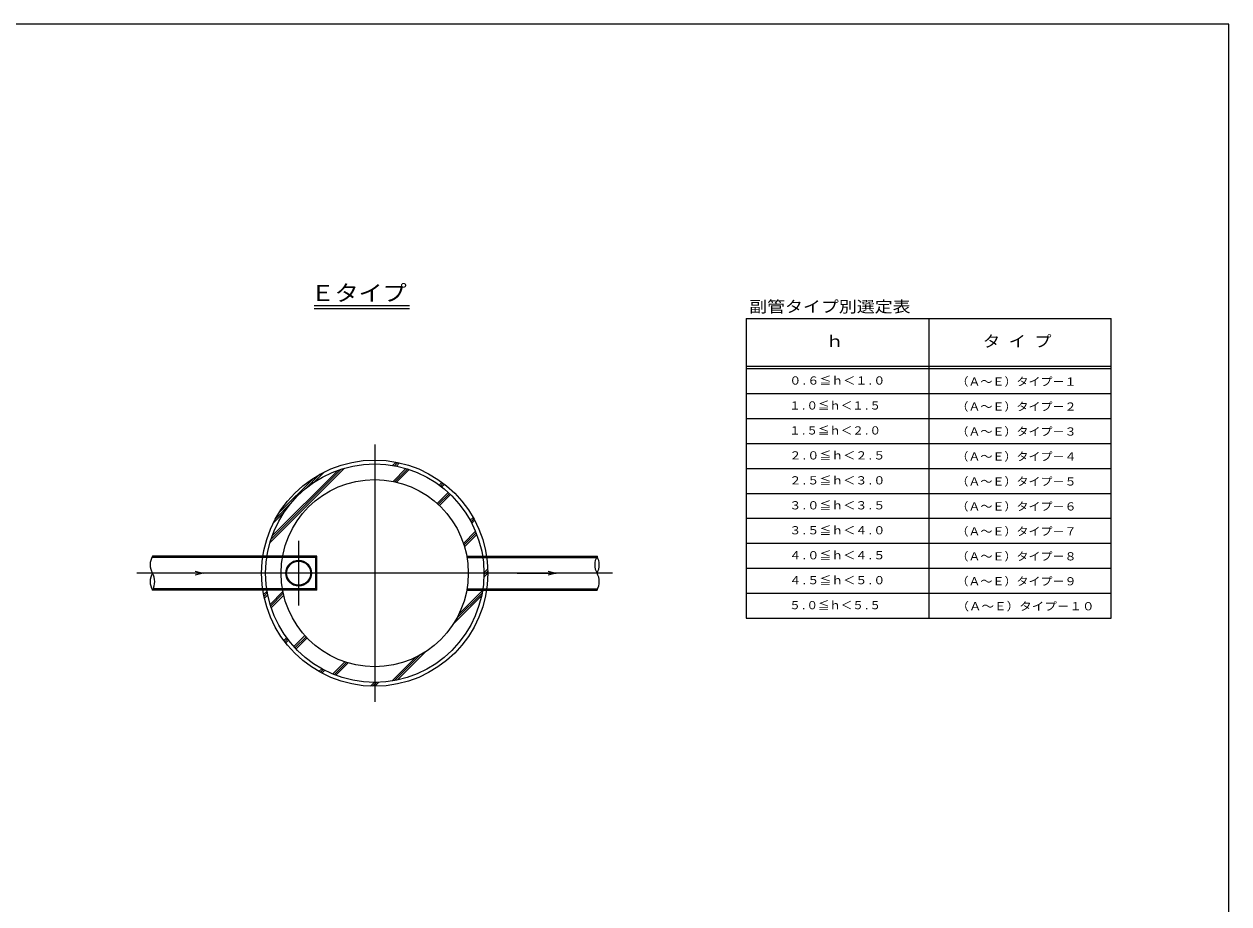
# Model space of a CAD drawing. Units: millimetres on the paper. Extents: x -390 to 406, y -282 to 282.
# Drawn here: x 19.3 to 405.5, y 0 to 282 of the extents above; entities that cross this region are included whole.
import ezdxf
from ezdxf.enums import TextEntityAlignment as Align

# ---------------------------------------------------------------- set-up
doc = ezdxf.new("R2010")
doc.units = ezdxf.units.MM
for name, color, linetype, lineweight in [('0-1__0-1__E-0_', 7, 'Continuous', 18), ('0-2__0-2__F-1_', 7, 'Continuous', 18), ('0-3__0-3__F-2_', 7, 'Continuous', 18), ('0-7__0-7__0-5_寸法線1', 7, 'Continuous', 18), ('0-C__0-7__0-7_選定表', 7, 'Continuous', 18)]:
    doc.layers.add(name, color=color, linetype=linetype, lineweight=lineweight)
doc.layers.add('0-B__0-6__0-6_寸法線2', color=7, linetype='Continuous')
doc.styles.add('ＭＳ ゴシック', font='')
doc.styles.get('ＭＳ ゴシック').set_extended_font_data('MS Gothic')

msp = doc.modelspace()

# ---------------------------------------------------------------- linework, layer by layer
at = {"layer": '0-2__0-2__F-1_'}
for p, q in [((131.708, 147.256), (131.708, 64.756)), ((98.088, 115.737), (121.977, 139.626)), ((98.4, 116.756), (120.958, 139.314)), ((137.458, 140.53), (138.535, 141.607)), ((137.577, 135.426), (141.7, 139.549)), ((138.06, 140.425), (139.124, 141.489)), ((138.161, 135.303), (142.241, 139.383)), ((138.652, 140.31), (139.705, 141.363)), ((138.736, 135.171), (142.775, 139.21)), ((98.765, 117.828), (119.886, 138.949)), ((101.027, 125.312), (112.401, 136.686)), ((109.383, 132.961), (114.131, 137.709)), ((112.181, 135.052), (115.618, 138.489)), ((151.72, 128.356), (155.26, 131.896)), ((152.09, 128.019), (155.628, 131.557)), ((152.386, 134.245), (153.28, 135.139)), ((152.791, 133.943), (153.684, 134.835)), ((153.192, 133.636), (154.082, 134.527)), ((100.005, 123.583), (104.753, 128.331)), ((152.454, 127.676), (155.99, 131.212)), ((99.225, 122.095), (102.662, 125.532)), ((162.323, 122.968), (163.241, 123.887)), ((162.572, 122.511), (163.494, 123.433)), ((162.816, 122.047), (163.742, 122.973)), ((107.323, 116.406), (107.323, 95.606)), ((160.144, 115.567), (164.024, 119.447)), ((160.318, 115.034), (164.229, 118.945)), ((160.483, 114.492), (164.427, 118.436)), ((113.113, 111.056), (60.273, 111.056)), ((113.113, 111.406), (60.458, 111.406)), ((112.863, 100.606), (112.863, 111.406)), ((113.113, 100.606), (113.113, 111.406)), ((161.218, 111.406), (202.958, 111.406)), ((161.28, 111.056), (202.773, 111.056)), ((207.958, 106.006), (55.458, 106.006)), ((76.708, 106.006), (64.208, 106.006)), ((166.684, 104.702), (167.958, 105.976)), ((166.703, 105.429), (167.952, 106.677)), ((166.708, 106.14), (167.933, 107.365)), ((177.333, 106.006), (189.833, 106.006)), ((189.833, 106.006), (177.333, 106.006)), ((113.113, 100.606), (60.458, 100.606)), ((113.113, 100.956), (60.643, 100.956)), ((158.698, 92.908), (166.269, 100.479)), ((161.218, 100.606), (202.958, 100.606)), ((161.28, 100.956), (203.143, 100.956)), ((96.107, 99.179), (97.184, 100.256)), ((96.225, 98.59), (97.289, 99.654)), ((96.351, 98.009), (97.404, 99.062)), ((98.165, 96.014), (102.288, 100.137)), ((98.331, 95.473), (102.41, 99.553)), ((98.504, 94.939), (102.543, 98.978)), ((156.864, 89.659), (165.946, 98.742)), ((157.932, 91.435), (166.121, 99.624)), ((102.575, 84.434), (103.469, 85.328)), ((105.818, 82.454), (109.358, 85.994)), ((106.157, 82.086), (109.695, 85.624)), ((106.501, 81.724), (110.038, 85.26)), ((102.879, 84.03), (103.771, 84.922)), ((103.187, 83.631), (104.078, 84.522)), ((118.267, 73.69), (122.147, 77.57)), ((118.769, 73.485), (122.68, 77.396)), ((137.235, 71.445), (144.806, 79.016)), ((138.09, 71.592), (146.279, 79.782)), ((138.972, 71.768), (148.055, 80.85)), ((113.827, 74.473), (114.745, 75.391)), ((114.281, 74.22), (115.203, 75.142)), ((114.741, 73.972), (115.667, 74.898)), ((119.278, 73.287), (123.222, 77.231)), ((130.349, 69.781), (131.574, 71.006)), ((131.037, 69.762), (132.285, 71.01)), ((131.738, 69.756), (133.012, 71.03))]:
    msp.add_line(p, q, dxfattribs=at)
for points in [[(74.208, 106.676), (76.708, 106.006), (74.208, 105.336)], [(187.333, 106.676), (189.833, 106.006), (187.333, 105.336)]]:
    msp.add_lwpolyline(points, dxfattribs=at)
for centre, radius in [((131.708, 106.006), 36.25), ((131.708, 106.006), 35), ((131.708, 106.006), 30), ((107.323, 106.006), 4.125), ((107.323, 106.006), 3.85)]:
    msp.add_circle(centre, radius, dxfattribs=at)
for centre, start, end in [((65.135, 108.706), 150, 210), ((207.635, 108.706), 150, 210), ((198.282, 108.706), 330, 30), ((65.135, 103.306), 150, 210), ((55.782, 103.306), 330, 30), ((198.282, 103.306), 330, 30)]:
    msp.add_arc(centre, 5.4, start, end, dxfattribs=at)
at = {"layer": '0-3__0-3__F-2_'}
msp.add_lwpolyline([(405.5, 282), (-390.5, 282), (-390.5, -282), (405.5, -282)], close=True, dxfattribs=at)
at = {"layer": '0-7__0-7__0-5_寸法線1'}
for p, q in [((112.28, 191.847), (142.88, 191.847)), ((112.28, 190.847), (142.88, 190.847))]:
    msp.add_line(p, q, dxfattribs=at)
at = {"layer": '0-C__0-7__0-7_選定表'}
for p, q in [((250.813, 187.595), (367.813, 187.595)), ((309.313, 187.595), (309.313, 91.595)), ((367.813, 91.595), (367.813, 187.595)), ((250.813, 172.395), (367.813, 172.395)), ((250.813, 171.595), (367.813, 171.595)), ((250.813, 163.595), (367.813, 163.595)), ((250.813, 155.595), (367.813, 155.595)), ((250.813, 147.595), (367.813, 147.595)), ((250.813, 139.595), (367.813, 139.595)), ((250.813, 131.595), (367.813, 131.595)), ((250.813, 123.595), (367.813, 123.595)), ((250.813, 115.595), (367.813, 115.595)), ((250.813, 107.595), (367.813, 107.595)), ((250.813, 99.595), (367.813, 99.595))]:
    msp.add_line(p, q, dxfattribs=at)
msp.add_lwpolyline([(250.813, 187.595), (250.813, 91.595), (367.813, 91.595)], dxfattribs=at)

# ---------------------------------------------------------------- texts
at = {"layer": '0-1__0-1__E-0_', "style": 'ＭＳ ゴシック'}
for s, width, p in [('０.６≦ｈ＜１.０', 1.1, (264.595, 165.675)), ('（Ａ～Ｅ）タイプ－１', 1.1, (318.159, 165.324)), ('１.０≦ｈ＜１.５', 1.05, (264.595, 157.675)), ('（Ａ～Ｅ）タイプ－２', 1.1, (318.159, 157.324)), ('１.５≦ｈ＜２.０', 1.05, (264.595, 149.675)), ('（Ａ～Ｅ）タイプ－３', 1.1, (318.159, 149.324)), ('２.０≦ｈ＜２.５', 1.1, (264.595, 141.675)), ('（Ａ～Ｅ）タイプ－４', 1.1, (318.159, 141.324)), ('２.５≦ｈ＜３.０', 1.1, (264.595, 133.675)), ('（Ａ～Ｅ）タイプ－５', 1.1, (318.159, 133.324)), ('３.０≦ｈ＜３.５', 1.1, (264.595, 125.675)), ('（Ａ～Ｅ）タイプ－６', 1.1, (318.159, 125.324)), ('３.５≦ｈ＜４.０', 1.1, (264.595, 117.675)), ('（Ａ～Ｅ）タイプ－７', 1.1, (318.159, 117.324)), ('４.０≦ｈ＜４.５', 1.1, (264.595, 109.675)), ('（Ａ～Ｅ）タイプ－８', 1.1, (318.159, 109.324)), ('４.５≦ｈ＜５.０', 1.1, (264.595, 101.675)), ('（Ａ～Ｅ）タイプ－９', 1.1, (318.159, 101.324)), ('５.０≦ｈ＜５.５', 1.05, (264.595, 93.675)), ('（Ａ～Ｅ）タイプ－１０', 1.15, (318.159, 93.324))]:
    msp.add_text(s, height=2.566, dxfattribs=dict(at, width=width)).set_placement(p, align=Align.BOTTOM_LEFT)
at = {"layer": '0-7__0-7__0-5_寸法線1', "style": 'ＭＳ ゴシック', "width": 1.1}
msp.add_text('Ｅタイプ', height=5.132, dxfattribs=at).set_placement((111.159, 191.702), align=Align.BOTTOM_LEFT)
at = {"layer": '0-B__0-6__0-6_寸法線2', "style": 'ＭＳ ゴシック'}
for s, width, p in [('副管タイプ別選定表', 1.15, (251.718, 188.514)), ('ｈ', 1.2, (276.139, 177.395)), ('タ イ プ', 1.1, (326.664, 177.4))]:
    msp.add_text(s, height=3.666, dxfattribs=dict(at, width=width)).set_placement(p, align=Align.BOTTOM_LEFT)

doc.saveas('drawing.dxf')
